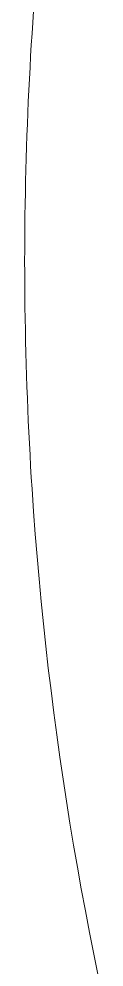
# Model space of a CAD drawing. Header units: millimetres. Extents: x 144517 to 159919, y -31393 to -20504.
# Drawn here: x 158097.8 to 158101.8, y -29951.7 to -29900.2 of the extents above; entities that cross this region are included whole.
import ezdxf

# ---------------------------------------------------------------- set-up
doc = ezdxf.new("R2010")
doc.units = ezdxf.units.MM
doc.header["$MEASUREMENT"] = 0
doc.layers.add('A - SHEET', color=7, linetype='Continuous', lineweight=9)
doc.layers.add('Layer 1', color=7, linetype='Continuous')

# ---------------------------------------------------------------- blocks, each defined once
blk = doc.blocks.new('agdsggad')
at = {"layer": 'Layer 1', "lineweight": 0}
blk.add_lwpolyline([(180.532, 410.883), (180.435, 411.352), (180.342, 411.822), (180.251, 412.292), (180.163, 412.764), (180.078, 413.237), (179.996, 413.711), (179.917, 414.186), (179.841, 414.662), (179.768, 415.138), (179.698, 415.616), (179.631, 416.095), (179.567, 416.574), (179.506, 417.055), (179.448, 417.536), (179.393, 418.018), (179.341, 418.501), (179.292, 418.985), (179.247, 419.47), (179.204, 419.956), (179.165, 420.442), (179.128, 420.93), (179.111, 421.174), (179.095, 421.418), (179.079, 421.662), (179.065, 421.907), (179.051, 422.152), (179.038, 422.397), (179.025, 422.642), (179.014, 422.888), (179.003, 423.133), (178.993, 423.379), (178.984, 423.625), (178.975, 423.871), (178.968, 424.118), (178.961, 424.364), (178.955, 424.611), (178.95, 424.858), (178.945, 425.105), (178.942, 425.353), (178.939, 425.6), (178.937, 425.848), (178.936, 426.096), (178.935, 426.344), (178.936, 426.592), (178.937, 426.84), (178.939, 427.087), (178.942, 427.335), (178.945, 427.582), (178.95, 427.829), (178.955, 428.076), (178.961, 428.323), (178.968, 428.57), (178.975, 428.816), (178.984, 429.062), (178.993, 429.308), (179.003, 429.554), (179.014, 429.8), (179.025, 430.045), (179.038, 430.29), (179.051, 430.535), (179.065, 430.78), (179.079, 431.025), (179.095, 431.269), (179.111, 431.513), (179.128, 431.757)], dxfattribs=at)
blk = doc.blocks.new('EWRSDG')
at = {"xscale": 3.437246875556696, "yscale": 3.437246875556696, "zscale": 3.437246875556696}
blk.add_blockref('agdsggad', (-192566.76, -259573.4), dxfattribs=at)

msp = doc.modelspace()

# ---------------------------------------------------------------- block references
at = {"layer": 'A - SHEET', "xscale": 0.7307667054224303, "yscale": 0.7307667054224303, "zscale": 0.7307667054224303}
msp.add_blockref('EWRSDG', (298369.7, 158703.315, -0.002), dxfattribs=at)

doc.saveas('drawing.dxf')
